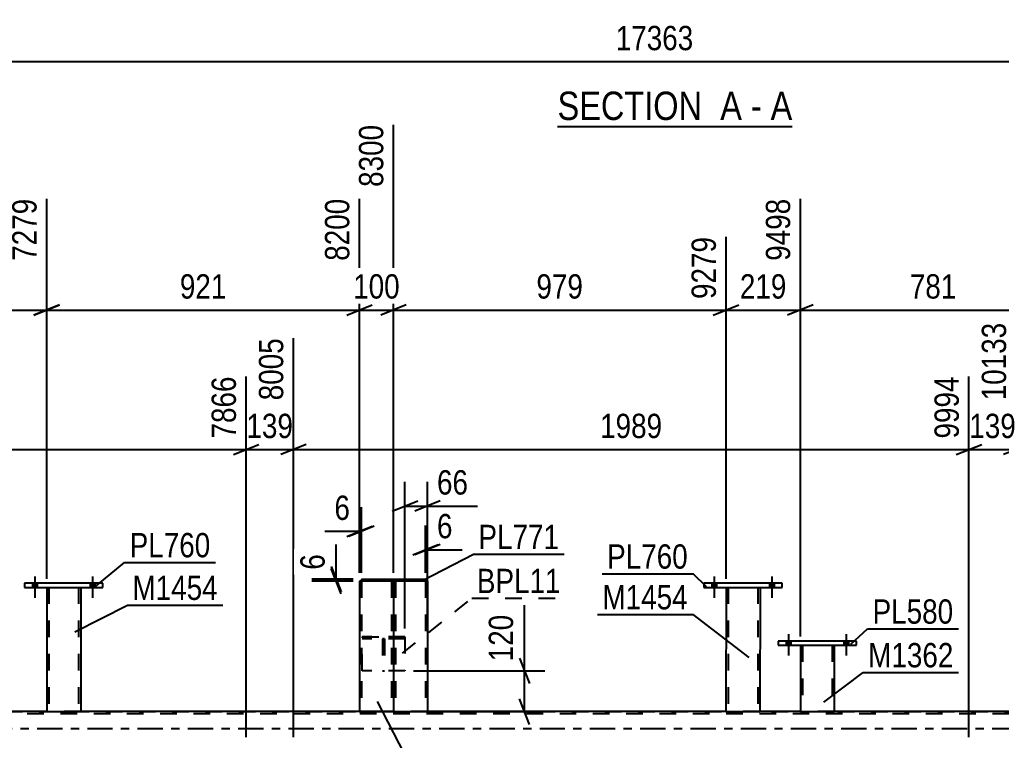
# Model space of a CAD drawing. Header units: millimetres. Extents: x -49 to 792, y -420 to 174.
# Drawn here: x 288 to 403.6, y -1.4 to 83.5 of the extents above; entities that cross this region are included whole.
import ezdxf

# ---------------------------------------------------------------- set-up
doc = ezdxf.new("R2010")
doc.units = ezdxf.units.MM
doc.linetypes.add('DXK_LINE_DOT2', pattern=[3.9198, 1.9599, -1.9599])
doc.linetypes.add('DXK_LINE_DOT3', pattern=[5.9187, 2.979, -0.9799, 0.9799, -0.9799])
doc.styles.add('Arial Narrow', font='ARIALN.TTF', dxfattribs={"height": 0.2})

# ---------------------------------------------------------------- blocks, each defined once
blk = doc.blocks.new('Unknown-122570535-11 - 3943')
at = {"color": 6, "linetype": 'Continuous'}
blk.add_line((351.31, 70.93), (378.95, 70.93), dxfattribs=at)
at = {"color": 0, "linetype": 'Continuous'}
for points in [[(369.42, 71.68), (369.42, 75.18), (351.31, 75.18), (351.31, 71.68)], [(373.02, 71.68), (373.02, 75.18), (370.47, 75.18), (370.47, 71.68)], [(375.35, 71.68), (375.35, 75.18), (374.07, 75.18), (374.07, 71.68)], [(378.95, 71.68), (378.95, 75.18), (376.4, 75.18), (376.4, 71.68)]]:
    blk.add_wipeout(points, dxfattribs=at)
at = {"color": 7, "linetype": 'Continuous', "style": 'Arial Narrow'}
for s, p in [('SECTION ', (351.31, 71.68)), ('A', (370.47, 71.68)), ('A', (376.4, 71.68)), ('-', (374.07, 71.68))]:
    blk.add_text(s, height=3.34, dxfattribs=at).set_placement(p)
blk = doc.blocks.new('Bolt-122570535-5230 - 5158')
at = {"linetype": 'Continuous'}
for points in [[(378.22, 9.84), (378.78, 9.84), (378.78, 10.32), (378.22, 10.32)], [(378.22, 9.84), (378.78, 9.84), (378.78, 10.32), (378.22, 10.32)], [(385.02, 9.84), (385.58, 9.84), (385.58, 10.32), (385.02, 10.32)], [(385.02, 9.84), (385.58, 9.84), (385.58, 10.32), (385.02, 10.32)]]:
    blk.add_hatch(color=1, dxfattribs=at).paths.add_polyline_path(points)
at = {"color": 1, "linetype": 'Continuous'}
for p, q in [((378.5, 11.12), (378.5, 8.6)), ((378.5, 11.12), (378.5, 8.6)), ((385.3, 11.12), (385.3, 8.6)), ((385.3, 11.12), (385.3, 8.6)), ((378.22, 10.32), (378.22, 9.84)), ((378.22, 10.32), (378.22, 9.84)), ((378.78, 10.32), (378.78, 9.84)), ((378.78, 10.32), (378.78, 9.84)), ((385.02, 10.32), (385.02, 9.84)), ((385.02, 10.32), (385.02, 9.84)), ((385.58, 10.32), (385.58, 9.84)), ((385.58, 10.32), (385.58, 9.84))]:
    blk.add_line(p, q, dxfattribs=at)
blk = doc.blocks.new('Bolt-122570535-5231 - 5158')
at = {"linetype": 'Continuous'}
for points in [[(369.47, 16.64), (370.03, 16.64), (370.03, 17.12), (369.47, 17.12)], [(369.47, 16.64), (370.03, 16.64), (370.03, 17.12), (369.47, 17.12)], [(376.27, 16.64), (376.83, 16.64), (376.83, 17.12), (376.27, 17.12)], [(376.27, 16.64), (376.83, 16.64), (376.83, 17.12), (376.27, 17.12)]]:
    blk.add_hatch(color=1, dxfattribs=at).paths.add_polyline_path(points)
at = {"color": 1, "linetype": 'Continuous'}
for p, q in [((369.75, 17.92), (369.75, 15.4)), ((369.75, 17.92), (369.75, 15.4)), ((376.55, 17.92), (376.55, 15.4)), ((376.55, 17.92), (376.55, 15.4)), ((369.47, 17.12), (369.47, 16.64)), ((369.47, 17.12), (369.47, 16.64)), ((370.03, 17.12), (370.03, 16.64)), ((370.03, 17.12), (370.03, 16.64)), ((376.27, 17.12), (376.27, 16.64)), ((376.27, 17.12), (376.27, 16.64)), ((376.83, 17.12), (376.83, 16.64)), ((376.83, 17.12), (376.83, 16.64))]:
    blk.add_line(p, q, dxfattribs=at)
blk = doc.blocks.new('Part-122570535-5342 - 5158')
at = {"color": 2, "linetype": 'Continuous'}
for p, q in [((379.9, 9.84), (379.9, 2)), ((383.9, 9.84), (383.9, 2)), ((379.9, 2), (383.9, 2))]:
    blk.add_line(p, q, dxfattribs=at)
at = {"color": 7, "linetype": 'DXK_LINE_DOT2'}
for p, q in [((379.9, 9.84), (383.9, 9.84)), ((380.14, 9.84), (380.14, 2)), ((383.66, 9.84), (383.66, 2)), ((383.61, 2), (383.65, 2)), ((383.61, 2), (383.65, 2)), ((383.65, 2), (383.66, 2)), ((383.65, 2), (383.66, 2))]:
    blk.add_line(p, q, dxfattribs=at)
blk = doc.blocks.new('Part-122570535-5368 - 5158')
at = {"color": 7, "linetype": 'DXK_LINE_DOT2'}
for p, q in [((694.54, 1.76), (0, 1.76)), ((51.15, 2), (694.54, 2)), ((295.15, 2), (291.15, 2)), ((335.98, 2), (331.98, 2)), ((375.14, 2), (371.14, 2)), ((383.9, 2), (379.9, 2))]:
    blk.add_line(p, q, dxfattribs=at)
at = {"color": 2, "linetype": 'Continuous'}
for p, q in [((291.15, 2), (281.74, 2)), ((331.98, 2), (295.15, 2)), ((371.14, 2), (335.98, 2)), ((379.9, 2), (375.14, 2)), ((411.15, 2), (383.9, 2))]:
    blk.add_line(p, q, dxfattribs=at)
at = {"color": 7, "linetype": 'DXK_LINE_DOT3'}
blk.add_line((0, 0), (694.54, 0), dxfattribs=at)
blk = doc.blocks.new('Bolt-122570535-5449 - 5158')
at = {"linetype": 'Continuous'}
for points in [[(289.47, 16.64), (290.03, 16.64), (290.03, 17.12), (289.47, 17.12)], [(289.47, 16.64), (290.03, 16.64), (290.03, 17.12), (289.47, 17.12)], [(296.27, 16.64), (296.83, 16.64), (296.83, 17.12), (296.27, 17.12)], [(296.27, 16.64), (296.83, 16.64), (296.83, 17.12), (296.27, 17.12)]]:
    blk.add_hatch(color=1, dxfattribs=at).paths.add_polyline_path(points)
at = {"color": 1, "linetype": 'Continuous'}
for p, q in [((289.75, 17.92), (289.75, 15.4)), ((289.75, 17.92), (289.75, 15.4)), ((296.55, 17.92), (296.55, 15.4)), ((296.55, 17.92), (296.55, 15.4)), ((289.47, 17.12), (289.47, 16.64)), ((289.47, 17.12), (289.47, 16.64)), ((290.03, 17.12), (290.03, 16.64)), ((290.03, 17.12), (290.03, 16.64)), ((296.27, 17.12), (296.27, 16.64)), ((296.27, 17.12), (296.27, 16.64)), ((296.83, 17.12), (296.83, 16.64)), ((296.83, 17.12), (296.83, 16.64))]:
    blk.add_line(p, q, dxfattribs=at)
blk = doc.blocks.new('Part-122570535-5788 - 5158')
at = {"color": 7, "linetype": 'DXK_LINE_DOT2'}
for p, q in [((330.7, 10.56), (330.94, 10.56)), ((330.7, 10.56), (330.7, 6.8)), ((330.94, 10.56), (330.7, 10.56)), ((330.94, 10.56), (330.94, 6.8)), ((330.7, 9.96), (330.94, 9.96)), ((330.7, 6.8), (330.94, 6.8))]:
    blk.add_line(p, q, dxfattribs=at)
blk = doc.blocks.new('Part-122570535-5733 - 5158')
at = {"color": 2, "linetype": 'Continuous'}
for p, q in [((371.15, 16.64), (371.14, 2)), ((375.15, 16.64), (375.14, 2)), ((371.14, 2), (375.14, 2))]:
    blk.add_line(p, q, dxfattribs=at)
at = {"color": 7, "linetype": 'DXK_LINE_DOT2'}
for p, q in [((371.15, 16.64), (375.15, 16.64)), ((371.39, 16.64), (371.38, 2)), ((374.91, 16.64), (374.9, 2)), ((374.85, 2), (374.89, 2)), ((374.85, 2), (374.89, 2)), ((374.89, 2), (374.9, 2)), ((374.89, 2), (374.9, 2))]:
    blk.add_line(p, q, dxfattribs=at)
blk = doc.blocks.new('Part-122570535-5535 - 5158')
at = {"color": 2, "linetype": 'Continuous'}
for p, q in [((377.3, 10.32), (377.3, 9.84)), ((386.5, 10.32), (377.3, 10.32)), ((377.3, 9.84), (386.5, 9.84)), ((386.5, 9.84), (386.5, 10.32))]:
    blk.add_line(p, q, dxfattribs=at)
blk = doc.blocks.new('Part-122570535-5540 - 5158')
at = {"color": 2, "linetype": 'Continuous'}
for p, q in [((327.98, 17.36), (327.98, 2)), ((331.91, 17.36), (327.98, 17.36)), ((331.98, 17.36), (331.98, 2)), ((327.98, 2), (331.98, 2))]:
    blk.add_line(p, q, dxfattribs=at)
at = {"color": 7, "linetype": 'DXK_LINE_DOT2'}
for p, q in [((328.22, 17.36), (328.22, 2)), ((331.73, 17.36), (331.74, 17.36)), ((331.74, 17.36), (331.74, 2)), ((331.95, 17.36), (331.91, 17.36)), ((331.95, 17.36), (331.91, 17.36)), ((331.98, 17.36), (331.95, 17.36)), ((331.95, 17.36), (331.98, 17.36)), ((331.72, 2), (331.68, 2)), ((331.72, 2), (331.68, 2)), ((331.74, 2), (331.72, 2)), ((331.72, 2), (331.74, 2))]:
    blk.add_line(p, q, dxfattribs=at)
blk = doc.blocks.new('Part-122570535-5545 - 5158')
at = {"color": 2, "linetype": 'Continuous'}
for p, q in [((328.22, 17.6), (328.22, 17.36)), ((328.22, 17.6), (335.75, 17.6)), ((332.06, 17.36), (331.91, 17.36)), ((335.75, 17.6), (335.75, 17.36))]:
    blk.add_line(p, q, dxfattribs=at)
at = {"color": 7, "linetype": 'DXK_LINE_DOT2'}
for p, q in [((331.91, 17.36), (328.22, 17.36)), ((335.75, 17.36), (332.06, 17.36))]:
    blk.add_line(p, q, dxfattribs=at)
blk = doc.blocks.new('Part-122570535-5723 - 5158')
at = {"color": 2, "linetype": 'Continuous'}
for p, q in [((291.15, 16.64), (291.15, 2)), ((295.15, 16.64), (295.15, 2)), ((291.15, 2), (295.15, 2))]:
    blk.add_line(p, q, dxfattribs=at)
at = {"color": 7, "linetype": 'DXK_LINE_DOT2'}
for p, q in [((291.15, 16.64), (295.15, 16.64)), ((291.39, 16.64), (291.39, 2)), ((294.91, 16.64), (294.91, 2)), ((294.85, 2), (294.89, 2)), ((294.85, 2), (294.89, 2)), ((294.89, 2), (294.91, 2)), ((294.89, 2), (294.91, 2))]:
    blk.add_line(p, q, dxfattribs=at)
blk = doc.blocks.new('Part-122570535-5728 - 5158')
at = {"color": 2, "linetype": 'Continuous'}
for p, q in [((288.55, 17.12), (288.55, 16.64)), ((297.75, 17.12), (288.55, 17.12)), ((288.55, 16.64), (297.75, 16.64)), ((297.75, 16.64), (297.75, 17.12))]:
    blk.add_line(p, q, dxfattribs=at)
blk = doc.blocks.new('Part-122570535-5734 - 5158')
at = {"color": 2, "linetype": 'Continuous'}
for p, q in [((368.55, 17.12), (368.55, 16.64)), ((377.75, 17.12), (368.55, 17.12)), ((368.55, 16.64), (377.75, 16.64)), ((377.75, 16.64), (377.75, 17.12))]:
    blk.add_line(p, q, dxfattribs=at)
blk = doc.blocks.new('Part-122570535-5787 - 5158')
at = {"color": 7, "linetype": 'DXK_LINE_DOT2'}
for p, q in [((333.34, 10.8), (328.3, 10.8)), ((328.3, 6.8), (328.3, 10.8)), ((328.3, 10.8), (333.34, 10.8)), ((333.34, 10.56), (328.3, 10.56)), ((333.34, 10.56), (328.3, 10.56)), ((333.34, 10.8), (333.34, 6.8)), ((333.34, 6.8), (328.3, 6.8))]:
    blk.add_line(p, q, dxfattribs=at)
blk = doc.blocks.new('Part-122570535-11718 - 5158')
at = {"color": 2, "linetype": 'Continuous'}
for p, q in [((331.98, 17.36), (331.98, 2)), ((335.91, 17.36), (332.06, 17.36)), ((335.98, 17.36), (335.98, 2)), ((331.98, 2), (335.98, 2))]:
    blk.add_line(p, q, dxfattribs=at)
at = {"color": 7, "linetype": 'DXK_LINE_DOT2'}
for p, q in [((331.98, 17.36), (331.98, 17.36)), ((331.98, 17.36), (331.98, 17.36)), ((332.02, 17.36), (331.98, 17.36)), ((331.98, 17.36), (332.02, 17.36)), ((332.06, 17.36), (332.02, 17.36)), ((332.02, 17.36), (332.06, 17.36)), ((332.22, 17.36), (332.22, 2)), ((335.73, 17.36), (335.74, 17.36)), ((335.74, 17.36), (335.74, 2)), ((335.95, 17.36), (335.91, 17.36)), ((335.95, 17.36), (335.91, 17.36)), ((335.98, 17.36), (335.95, 17.36)), ((335.95, 17.36), (335.98, 17.36)), ((335.72, 2), (335.68, 2)), ((335.72, 2), (335.68, 2)), ((335.74, 2), (335.72, 2)), ((335.72, 2), (335.74, 2))]:
    blk.add_line(p, q, dxfattribs=at)
blk = doc.blocks.new('StraightDimension-122570535-9915 - 3943')
at = {"color": 7, "linetype": 'Continuous'}
blk.add_line((15.62, 78.55), (709.84, 78.55), dxfattribs=at)
at = {"color": 0}
blk.add_wipeout([(367.9, 79.3), (367.9, 83.5), (357.56, 83.5), (357.56, 79.3)], dxfattribs=at)
at = {"color": 3, "style": 'Arial Narrow'}
blk.add_text('17363', height=2.863, dxfattribs=at).set_placement((358.16, 79.9))
blk = doc.blocks.new('StraightDimension-122570535-6454 - 5158')
at = {"color": 7, "linetype": 'Continuous'}
for p, q in [((320.2, -1), (320.2, 45.99)), ((314.63, -1), (314.63, 41.49)), ((313.13, 32.27), (316.13, 33.47)), ((314.63, 32.87), (320.2, 32.87)), ((321.7, 33.47), (318.7, 32.27))]:
    blk.add_line(p, q, dxfattribs=at)
at = {"color": 0}
blk.add_wipeout([(320.75, 33.62), (320.75, 37.82), (314.07, 37.82), (314.07, 33.62)], dxfattribs=at)
at = {"color": 3, "style": 'Arial Narrow'}
blk.add_text('139', height=2.863, dxfattribs=at).set_placement((314.67, 34.22))
at = {"color": 0, "linetype": 'Continuous'}
blk.add_wipeout([(319.6, 46.59), (315.4, 46.59), (315.4, 38.07), (319.6, 38.07)], dxfattribs=at)
at = {"color": 3, "linetype": 'Continuous', "style": 'Arial Narrow'}
blk.add_text('8005', height=2.863, rotation=90.0002, dxfattribs=at).set_placement((319, 38.67))
blk = doc.blocks.new('StraightDimension-122570535-39173 - 5158')
at = {"color": 7, "linetype": 'Continuous'}
for p, q in [((331.98, 18.36), (331.98, 71.11)), ((371.15, 17.64), (371.15, 57.91)), ((333.48, 49.9), (330.48, 48.7)), ((369.65, 48.7), (372.65, 49.9)), ((331.98, 49.3), (371.15, 49.3))]:
    blk.add_line(p, q, dxfattribs=at)
at = {"color": 0}
blk.add_wipeout([(354.91, 50.05), (354.91, 54.25), (348.22, 54.25), (348.22, 50.05)], dxfattribs=at)
at = {"color": 3, "style": 'Arial Narrow'}
blk.add_text('979', height=2.863, dxfattribs=at).set_placement((348.82, 50.65))
at = {"color": 0, "linetype": 'Continuous'}
blk.add_wipeout([(370.55, 58.51), (366.35, 58.51), (366.35, 50), (370.55, 50)], dxfattribs=at)
at = {"color": 3, "linetype": 'Continuous', "style": 'Arial Narrow'}
blk.add_text('9279', height=2.863, rotation=90.0002, dxfattribs=at).set_placement((369.95, 50.6))
blk = doc.blocks.new('StraightDimension-122570535-39171 - 5158')
at = {"color": 7, "linetype": 'Continuous'}
for p, q in [((379.9, 10.84), (379.9, 62.41)), ((411.15, 17.64), (411.15, 59.74)), ((381.4, 49.9), (378.4, 48.7)), ((409.65, 48.7), (412.65, 49.9)), ((379.9, 49.3), (411.15, 49.3))]:
    blk.add_line(p, q, dxfattribs=at)
at = {"color": 0}
blk.add_wipeout([(398.87, 50.05), (398.87, 54.25), (392.19, 54.25), (392.19, 50.05)], dxfattribs=at)
at = {"color": 3, "style": 'Arial Narrow'}
blk.add_text('781', height=2.863, dxfattribs=at).set_placement((392.79, 50.65))
at = {"color": 0, "linetype": 'Continuous'}
blk.add_wipeout([(410.55, 60.34), (406.35, 60.34), (406.35, 50), (410.55, 50)], dxfattribs=at)
at = {"color": 3, "linetype": 'Continuous', "style": 'Arial Narrow'}
blk.add_text('10279', height=2.863, rotation=90.0002, dxfattribs=at).set_placement((409.95, 50.6))
blk = doc.blocks.new('StraightDimension-122570535-39175 - 5158')
at = {"color": 7, "linetype": 'Continuous'}
for p, q in [((291.15, 17.64), (291.15, 62.41)), ((327.98, 18.36), (327.98, 62.41)), ((292.65, 49.9), (289.65, 48.7)), ((326.48, 48.7), (329.48, 49.9)), ((291.15, 49.3), (327.98, 49.3))]:
    blk.add_line(p, q, dxfattribs=at)
at = {"color": 0, "linetype": 'Continuous'}
blk.add_wipeout([(327.38, 63.01), (323.18, 63.01), (323.18, 54.5), (327.38, 54.5)], dxfattribs=at)
at = {"color": 0}
blk.add_wipeout([(312.91, 50.05), (312.91, 54.25), (306.23, 54.25), (306.23, 50.05)], dxfattribs=at)
at = {"color": 3, "linetype": 'Continuous', "style": 'Arial Narrow'}
blk.add_text('8200', height=2.863, rotation=90.0002, dxfattribs=at).set_placement((326.78, 55.1))
at = {"color": 3, "style": 'Arial Narrow'}
blk.add_text('921', height=2.863, dxfattribs=at).set_placement((306.83, 50.65))
blk = doc.blocks.new('StraightDimension-122570535-6627 - 5158')
at = {"color": 7, "linetype": 'Continuous'}
for p, q in [((235.07, -1), (235.07, 45.99)), ((314.63, -1), (314.63, 41.49)), ((236.57, 33.47), (233.57, 32.27)), ((235.07, 32.87), (314.63, 32.87)), ((313.13, 32.27), (316.13, 33.47))]:
    blk.add_line(p, q, dxfattribs=at)
at = {"color": 0}
blk.add_wipeout([(279.1, 33.62), (279.1, 37.82), (270.59, 37.82), (270.59, 33.62)], dxfattribs=at)
at = {"color": 3, "style": 'Arial Narrow'}
blk.add_text('1989', height=2.863, dxfattribs=at).set_placement((271.19, 34.22))
at = {"color": 0, "linetype": 'Continuous'}
blk.add_wipeout([(314.03, 42.09), (309.83, 42.09), (309.83, 33.57), (314.03, 33.57)], dxfattribs=at)
at = {"color": 3, "linetype": 'Continuous', "style": 'Arial Narrow'}
blk.add_text('7866', height=2.863, rotation=90.0002, dxfattribs=at).set_placement((313.43, 34.17))
blk = doc.blocks.new('StraightDimension-122570535-6490 - 5158')
at = {"color": 7, "linetype": 'Continuous'}
for p, q in [((405.33, -1), (405.33, 47.81)), ((399.76, -1), (399.76, 41.49)), ((398.26, 32.27), (401.26, 33.47)), ((399.76, 32.87), (405.33, 32.87)), ((406.83, 33.47), (403.83, 32.27))]:
    blk.add_line(p, q, dxfattribs=at)
at = {"color": 0}
blk.add_wipeout([(405.89, 33.62), (405.89, 37.82), (399.2, 37.82), (399.2, 33.62)], dxfattribs=at)
at = {"color": 3, "style": 'Arial Narrow'}
blk.add_text('139', height=2.863, dxfattribs=at).set_placement((399.8, 34.22))
at = {"color": 0, "linetype": 'Continuous'}
blk.add_wipeout([(404.73, 48.41), (400.53, 48.41), (400.53, 38.07), (404.73, 38.07)], dxfattribs=at)
at = {"color": 3, "linetype": 'Continuous', "style": 'Arial Narrow'}
blk.add_text('10133', height=2.863, rotation=90.0002, dxfattribs=at).set_placement((404.13, 38.67))
blk = doc.blocks.new('StraightDimension-122570535-6469 - 5158')
at = {"color": 7, "linetype": 'Continuous'}
for p, q in [((320.2, -1), (320.2, 45.99)), ((399.76, -1), (399.76, 41.49)), ((321.7, 33.47), (318.7, 32.27)), ((320.2, 32.87), (399.76, 32.87)), ((398.26, 32.27), (401.26, 33.47))]:
    blk.add_line(p, q, dxfattribs=at)
at = {"color": 0}
blk.add_wipeout([(364.24, 33.62), (364.24, 37.82), (355.72, 37.82), (355.72, 33.62)], dxfattribs=at)
at = {"color": 3, "style": 'Arial Narrow'}
blk.add_text('1989', height=2.863, dxfattribs=at).set_placement((356.32, 34.22))
at = {"color": 0, "linetype": 'Continuous'}
blk.add_wipeout([(399.16, 42.09), (394.96, 42.09), (394.96, 33.57), (399.16, 33.57)], dxfattribs=at)
at = {"color": 3, "linetype": 'Continuous', "style": 'Arial Narrow'}
blk.add_text('9994', height=2.863, rotation=90.0002, dxfattribs=at).set_placement((398.56, 34.17))
blk = doc.blocks.new('StraightDimension-122570535-34500 - 5158')
at = {"color": 7, "linetype": 'Continuous'}
for p, q in [((333.34, 11.8), (333.34, 29.07)), ((335.98, 11.8), (335.98, 29.07)), ((331.84, 25.62), (334.84, 26.82)), ((337.48, 26.82), (334.48, 25.62)), ((333.34, 26.22), (335.98, 26.22)), ((335.98, 26.22), (341.89, 26.22)), ((335.98, 26.22), (341.89, 26.22))]:
    blk.add_line(p, q, dxfattribs=at)
at = {"color": 0}
blk.add_wipeout([(341.36, 26.97), (341.36, 31.17), (336.51, 31.17), (336.51, 26.97)], dxfattribs=at)
at = {"color": 3, "style": 'Arial Narrow'}
blk.add_text('66', height=2.863, dxfattribs=at).set_placement((337.11, 27.57))
blk = doc.blocks.new('StraightDimension-122570535-34341 - 5158')
at = {"color": 7, "linetype": 'Continuous'}
for p, q in [((347.42, 6.8), (347.42, 14.53)), ((347.42, 6.8), (347.42, 14.53)), ((346.82, 8.3), (348.02, 5.3)), ((334.34, 6.8), (349.82, 6.8)), ((347.42, 2), (347.42, 6.8)), ((348.02, 0.5), (346.82, 3.5)), ((334.06, 2), (349.82, 2))]:
    blk.add_line(p, q, dxfattribs=at)
at = {"color": 0}
blk.add_wipeout([(346.67, 14.01), (342.47, 14.01), (342.47, 7.33), (346.67, 7.33)], dxfattribs=at)
at = {"color": 3, "style": 'Arial Narrow'}
blk.add_text('120', height=2.863, rotation=90.0002, dxfattribs=at).set_placement((346.07, 7.93))
blk = doc.blocks.new('StraightDimension-122570535-34436 - 5158')
at = {"color": 7, "linetype": 'Continuous'}
for p, q in [((327.98, 18.36), (327.98, 26.08)), ((328.22, 18.36), (328.22, 26.08)), ((327.98, 23.23), (323.91, 23.23)), ((327.98, 23.23), (323.91, 23.23)), ((326.48, 22.63), (329.48, 23.83)), ((329.72, 23.83), (326.72, 22.63)), ((327.98, 23.23), (328.22, 23.23))]:
    blk.add_line(p, q, dxfattribs=at)
at = {"color": 0}
blk.add_wipeout([(327.46, 23.98), (327.46, 28.18), (324.43, 28.18), (324.43, 23.98)], dxfattribs=at)
at = {"color": 3, "style": 'Arial Narrow'}
blk.add_text('6', height=2.86, dxfattribs=at).set_placement((325.03, 24.58))
blk = doc.blocks.new('StraightDimension-122570535-34443 - 5158')
at = {"color": 7, "linetype": 'Continuous'}
for p, q in [((335.75, 18.36), (335.75, 23.92)), ((335.98, 18.36), (335.98, 23.92)), ((334.25, 20.47), (337.25, 21.67)), ((337.48, 21.67), (334.48, 20.47)), ((335.75, 21.07), (335.98, 21.07)), ((335.98, 21.07), (340.06, 21.07)), ((335.98, 21.07), (340.06, 21.07))]:
    blk.add_line(p, q, dxfattribs=at)
at = {"color": 0}
blk.add_wipeout([(339.54, 21.82), (339.54, 26.02), (336.51, 26.02), (336.51, 21.82)], dxfattribs=at)
at = {"color": 3, "style": 'Arial Narrow'}
blk.add_text('6', height=2.86, dxfattribs=at).set_placement((337.11, 22.42))
blk = doc.blocks.new('StraightDimension-122570535-34452 - 5158')
at = {"color": 7, "linetype": 'Continuous'}
for p, q in [((325.23, 17.6), (325.23, 21.68)), ((325.23, 17.6), (325.23, 21.68)), ((324.63, 19.1), (325.83, 16.1)), ((325.83, 15.86), (324.63, 18.86)), ((327.22, 17.6), (322.38, 17.6)), ((327.22, 17.36), (322.38, 17.36)), ((325.23, 17.36), (325.23, 17.6))]:
    blk.add_line(p, q, dxfattribs=at)
at = {"color": 0}
blk.add_wipeout([(324.48, 21.15), (320.28, 21.15), (320.28, 18.12), (324.48, 18.12)], dxfattribs=at)
at = {"color": 3, "style": 'Arial Narrow'}
blk.add_text('6', height=2.86, rotation=90.0002, dxfattribs=at).set_placement((323.88, 18.72))
blk = doc.blocks.new('StraightDimension-122570535-39172 - 5158')
at = {"color": 7, "linetype": 'Continuous'}
for p, q in [((379.9, 10.84), (379.9, 62.41)), ((371.15, 17.64), (371.15, 57.91)), ((369.65, 48.7), (372.65, 49.9)), ((381.4, 49.9), (378.4, 48.7)), ((371.15, 49.3), (379.9, 49.3))]:
    blk.add_line(p, q, dxfattribs=at)
at = {"color": 0}
blk.add_wipeout([(378.87, 50.05), (378.87, 54.25), (372.18, 54.25), (372.18, 50.05)], dxfattribs=at)
at = {"color": 3, "style": 'Arial Narrow'}
blk.add_text('219', height=2.863, dxfattribs=at).set_placement((372.78, 50.65))
at = {"color": 0, "linetype": 'Continuous'}
blk.add_wipeout([(379.3, 63.01), (375.1, 63.01), (375.1, 54.5), (379.3, 54.5)], dxfattribs=at)
at = {"color": 3, "linetype": 'Continuous', "style": 'Arial Narrow'}
blk.add_text('9498', height=2.863, rotation=90.0002, dxfattribs=at).set_placement((378.7, 55.1))
blk = doc.blocks.new('StraightDimension-122570535-39174 - 5158')
at = {"color": 7, "linetype": 'Continuous'}
for p, q in [((331.98, 18.36), (331.98, 71.11)), ((327.98, 18.36), (327.98, 62.41)), ((326.48, 48.7), (329.48, 49.9)), ((333.48, 49.9), (330.48, 48.7)), ((327.98, 49.3), (331.98, 49.3))]:
    blk.add_line(p, q, dxfattribs=at)
at = {"color": 0, "linetype": 'Continuous'}
blk.add_wipeout([(331.38, 71.71), (327.18, 71.71), (327.18, 63.2), (331.38, 63.2)], dxfattribs=at)
at = {"color": 3, "linetype": 'Continuous', "style": 'Arial Narrow'}
blk.add_text('8300', height=2.863, rotation=90.0002, dxfattribs=at).set_placement((330.78, 63.8))
at = {"color": 0}
blk.add_wipeout([(333.33, 50.05), (333.33, 54.25), (326.64, 54.25), (326.64, 50.05)], dxfattribs=at)
at = {"color": 3, "style": 'Arial Narrow'}
blk.add_text('100', height=2.863, dxfattribs=at).set_placement((327.24, 50.65))
blk = doc.blocks.new('StraightDimension-122570535-39176 - 5158')
at = {"color": 7, "linetype": 'Continuous'}
for p, q in [((291.15, 17.64), (291.15, 62.41)), ((277.74, 10.84), (277.74, 57.91)), ((279.24, 49.9), (276.24, 48.7)), ((289.65, 48.7), (292.65, 49.9)), ((277.74, 49.3), (291.15, 49.3))]:
    blk.add_line(p, q, dxfattribs=at)
at = {"color": 0}
blk.add_wipeout([(287.79, 50.05), (287.79, 54.25), (281.11, 54.25), (281.11, 50.05)], dxfattribs=at)
at = {"color": 3, "style": 'Arial Narrow'}
blk.add_text('335', height=2.863, dxfattribs=at).set_placement((281.71, 50.65))
at = {"color": 0, "linetype": 'Continuous'}
blk.add_wipeout([(290.55, 63.01), (286.35, 63.01), (286.35, 54.5), (290.55, 54.5)], dxfattribs=at)
at = {"color": 3, "linetype": 'Continuous', "style": 'Arial Narrow'}
blk.add_text('7279', height=2.863, rotation=90.0002, dxfattribs=at).set_placement((289.95, 55.1))
blk = doc.blocks.new('Mark-122570535-5338 - 5158')
at = {"color": 30, "linetype": 'Continuous'}
for p, q in [((382.68, 3.1), (387.29, 6.62)), ((387.29, 6.62), (398.54, 6.62))]:
    blk.add_line(p, q, dxfattribs=at)
at = {"color": 0}
blk.add_wipeout([(397.94, 7.22), (397.94, 10.22), (387.89, 10.22), (387.89, 7.22)], dxfattribs=at)
blk.add_wipeout([(397.94, 7.22), (397.94, 10.22), (387.89, 10.22), (387.89, 7.22)], dxfattribs=at)
at = {"color": 3, "style": 'Arial Narrow'}
blk.add_text('M1362', height=2.863, dxfattribs=at).set_placement((387.89, 7.22))
blk = doc.blocks.new('Mark-122570535-5531 - 5158')
at = {"color": 30, "linetype": 'Continuous'}
for p, q in [((385.84, 9.95), (387.81, 11.76)), ((387.81, 11.76), (398.52, 11.76))]:
    blk.add_line(p, q, dxfattribs=at)
at = {"color": 0}
blk.add_wipeout([(397.92, 12.36), (397.92, 15.36), (388.41, 15.36), (388.41, 12.36)], dxfattribs=at)
blk.add_wipeout([(397.92, 12.36), (397.92, 15.36), (388.41, 15.36), (388.41, 12.36)], dxfattribs=at)
at = {"color": 3, "style": 'Arial Narrow'}
blk.add_text('PL580', height=2.863, dxfattribs=at).set_placement((388.41, 12.36))
blk = doc.blocks.new('Mark-122570535-5536 - 5158')
at = {"color": 30, "linetype": 'Continuous'}
for p, q in [((330.06, 3.21), (335.73, -7.8)), ((335.73, -7.8), (346.98, -7.8))]:
    blk.add_line(p, q, dxfattribs=at)
at = {"color": 0}
blk.add_wipeout([(346.38, -7.2), (346.38, -4.2), (336.33, -4.2), (336.33, -7.2)], dxfattribs=at)
blk.add_wipeout([(346.38, -7.2), (346.38, -4.2), (336.33, -4.2), (336.33, -7.2)], dxfattribs=at)
at = {"color": 3, "style": 'Arial Narrow'}
blk.add_text('M1440', height=2.863, dxfattribs=at).set_placement((336.33, -7.2))
blk = doc.blocks.new('Mark-122570535-5541 - 5158')
at = {"color": 30, "linetype": 'Continuous'}
for p, q in [((335.4, 17.44), (341.39, 20.54)), ((341.39, 20.54), (352.09, 20.54))]:
    blk.add_line(p, q, dxfattribs=at)
at = {"color": 0}
blk.add_wipeout([(351.49, 21.14), (351.49, 24.14), (341.99, 24.14), (341.99, 21.14)], dxfattribs=at)
blk.add_wipeout([(351.49, 21.14), (351.49, 24.14), (341.99, 24.14), (341.99, 21.14)], dxfattribs=at)
at = {"color": 3, "style": 'Arial Narrow'}
blk.add_text('PL771', height=2.863, dxfattribs=at).set_placement((341.99, 21.14))
blk = doc.blocks.new('Mark-122570535-5719 - 5158')
at = {"color": 30, "linetype": 'Continuous'}
for p, q in [((294.46, 11.41), (300.65, 14.56)), ((300.65, 14.56), (311.9, 14.56))]:
    blk.add_line(p, q, dxfattribs=at)
at = {"color": 0}
blk.add_wipeout([(311.3, 15.16), (311.3, 18.16), (301.25, 18.16), (301.25, 15.16)], dxfattribs=at)
blk.add_wipeout([(311.3, 15.16), (311.3, 18.16), (301.25, 18.16), (301.25, 15.16)], dxfattribs=at)
at = {"color": 3, "style": 'Arial Narrow'}
blk.add_text('M1454', height=2.863, dxfattribs=at).set_placement((301.25, 15.16))
blk = doc.blocks.new('Mark-122570535-5724 - 5158')
at = {"color": 30, "linetype": 'Continuous'}
for p, q in [((296.94, 16.77), (300.32, 19.58)), ((300.32, 19.58), (311.02, 19.58))]:
    blk.add_line(p, q, dxfattribs=at)
at = {"color": 0}
blk.add_wipeout([(310.42, 20.18), (310.42, 23.18), (300.92, 23.18), (300.92, 20.18)], dxfattribs=at)
blk.add_wipeout([(310.42, 20.18), (310.42, 23.18), (300.92, 23.18), (300.92, 20.18)], dxfattribs=at)
at = {"color": 3, "style": 'Arial Narrow'}
blk.add_text('PL760', height=2.863, dxfattribs=at).set_placement((300.92, 20.18))
blk = doc.blocks.new('Mark-122570535-5729 - 5158')
at = {"color": 30, "linetype": 'Continuous'}
for p in [(356, 13.45), (373.89, 8.38)]:
    blk.add_line(p, (367.26, 13.45), dxfattribs=at)
at = {"color": 0}
blk.add_wipeout([(366.66, 14.05), (366.66, 17.05), (356.6, 17.05), (356.6, 14.05)], dxfattribs=at)
blk.add_wipeout([(366.66, 14.05), (366.66, 17.05), (356.6, 17.05), (356.6, 14.05)], dxfattribs=at)
at = {"color": 3, "style": 'Arial Narrow'}
blk.add_text('M1454', height=2.863, dxfattribs=at).set_placement((356.6, 14.05))
blk = doc.blocks.new('Mark-122570535-5783 - 5158')
at = {"color": 30, "linetype": 'DXK_LINE_DOT2'}
for p, q in [((333.06, 8.9), (341.21, 15.36)), ((341.21, 15.36), (352.28, 15.36))]:
    blk.add_line(p, q, dxfattribs=at)
at = {"color": 0}
blk.add_wipeout([(351.68, 15.96), (351.68, 18.96), (341.81, 18.96), (341.81, 15.96)], dxfattribs=at)
blk.add_wipeout([(351.68, 15.96), (351.68, 18.96), (341.81, 18.96), (341.81, 15.96)], dxfattribs=at)
at = {"color": 3, "style": 'Arial Narrow'}
blk.add_text('BPL11', height=2.863, dxfattribs=at).set_placement((341.81, 15.96))
blk = doc.blocks.new('Mark-122570535-34363 - 5158')
at = {"color": 30, "linetype": 'Continuous'}
for p in [(356.55, 18.24), (368.86, 16.7)]:
    blk.add_line(p, (367.26, 18.24), dxfattribs=at)
at = {"color": 0}
blk.add_wipeout([(366.66, 18.84), (366.66, 21.84), (357.15, 21.84), (357.15, 18.84)], dxfattribs=at)
blk.add_wipeout([(366.66, 18.84), (366.66, 21.84), (357.15, 21.84), (357.15, 18.84)], dxfattribs=at)
at = {"color": 3, "style": 'Arial Narrow'}
blk.add_text('PL760', height=2.863, dxfattribs=at).set_placement((357.15, 18.84))

msp = doc.modelspace()

# ---------------------------------------------------------------- block references
for name in ['StraightDimension-122570535-9915 - 3943', 'Unknown-122570535-11 - 3943', 'Bolt-122570535-5449 - 5158', 'Part-122570535-5540 - 5158', 'Part-122570535-5545 - 5158', 'Part-122570535-11718 - 5158', 'Bolt-122570535-5231 - 5158', 'Part-122570535-5728 - 5158', 'Part-122570535-5723 - 5158', 'Part-122570535-5734 - 5158', 'Part-122570535-5733 - 5158', 'Part-122570535-5787 - 5158', 'Part-122570535-5788 - 5158', 'Bolt-122570535-5230 - 5158', 'Part-122570535-5535 - 5158', 'Part-122570535-5342 - 5158', 'Part-122570535-5368 - 5158']:
    msp.add_blockref(name, (0, 0))

# ---------------------------------------------------------------- next in the draw order: block references
for name in ['StraightDimension-122570535-39173 - 5158', 'StraightDimension-122570535-39171 - 5158', 'StraightDimension-122570535-6454 - 5158']:
    msp.add_blockref(name, (0, 0))

# ---------------------------------------------------------------- next in the draw order: block references
for name in ['StraightDimension-122570535-39175 - 5158', 'StraightDimension-122570535-6490 - 5158']:
    msp.add_blockref(name, (0, 0))

# ---------------------------------------------------------------- next in the draw order: block references
for name in ['StraightDimension-122570535-6627 - 5158', 'StraightDimension-122570535-6469 - 5158']:
    msp.add_blockref(name, (0, 0))

# ---------------------------------------------------------------- next in the draw order: block references
for name in ['StraightDimension-122570535-39176 - 5158', 'StraightDimension-122570535-39172 - 5158', 'StraightDimension-122570535-34500 - 5158', 'StraightDimension-122570535-34436 - 5158', 'Mark-122570535-5719 - 5158', 'Mark-122570535-5338 - 5158']:
    msp.add_blockref(name, (0, 0))

# ---------------------------------------------------------------- next in the draw order: block references
for name in ['StraightDimension-122570535-34443 - 5158', 'Mark-122570535-5724 - 5158', 'StraightDimension-122570535-34452 - 5158', 'Mark-122570535-5729 - 5158', 'Mark-122570535-5531 - 5158', 'StraightDimension-122570535-34341 - 5158']:
    msp.add_blockref(name, (0, 0))

# ---------------------------------------------------------------- next in the draw order: block references
for name in ['StraightDimension-122570535-39174 - 5158', 'Mark-122570535-5541 - 5158', 'Mark-122570535-34363 - 5158', 'Mark-122570535-5536 - 5158']:
    msp.add_blockref(name, (0, 0))

# ---------------------------------------------------------------- next in the draw order: block references
msp.add_blockref('Mark-122570535-5783 - 5158', (0, 0))

doc.saveas('drawing.dxf')
